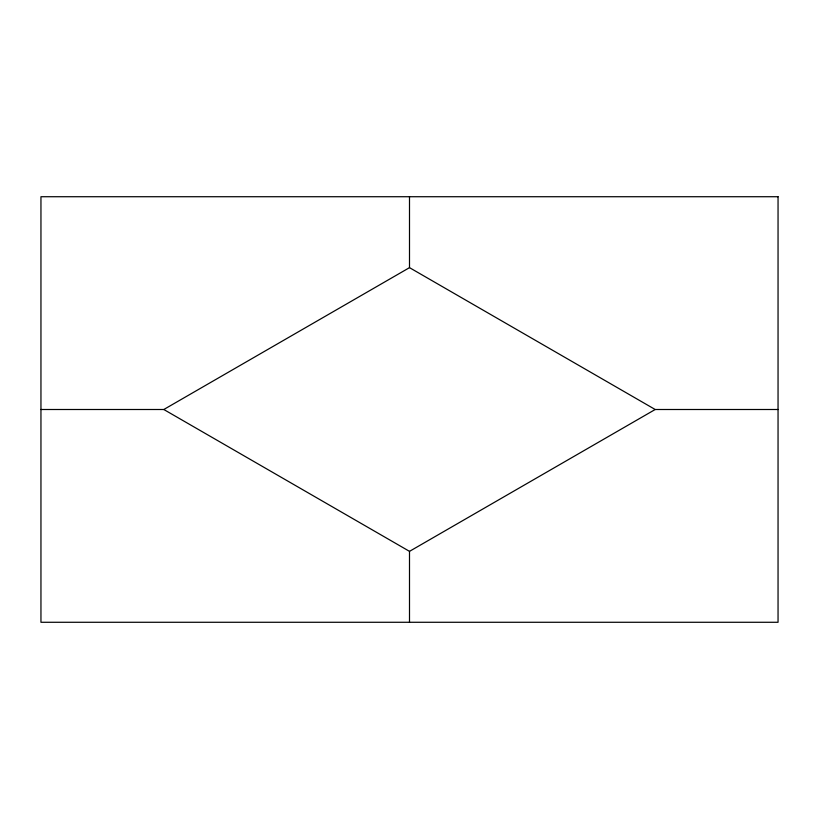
<?xml version="1.0" encoding="UTF-8"?>
<svg xmlns="http://www.w3.org/2000/svg" width="819" height="819" viewBox="0 0 819 819"><rect width="100%" height="100%" fill="white"/><g stroke="black" fill="none" stroke-linecap="round" stroke-linejoin="round"><path stroke-width="1.23" d="M40.95 409.5L163.8 409.5L409.5 267.649L655.2 409.5L778.05 409.5M163.8 409.5L409.5 551.351L655.2 409.5M409.5 196.724L409.5 267.649M409.5 551.351L409.5 622.276M778.05 196.724L40.95 196.724L40.95 622.276L778.05 622.276L778.05 196.724"/></g></svg>
